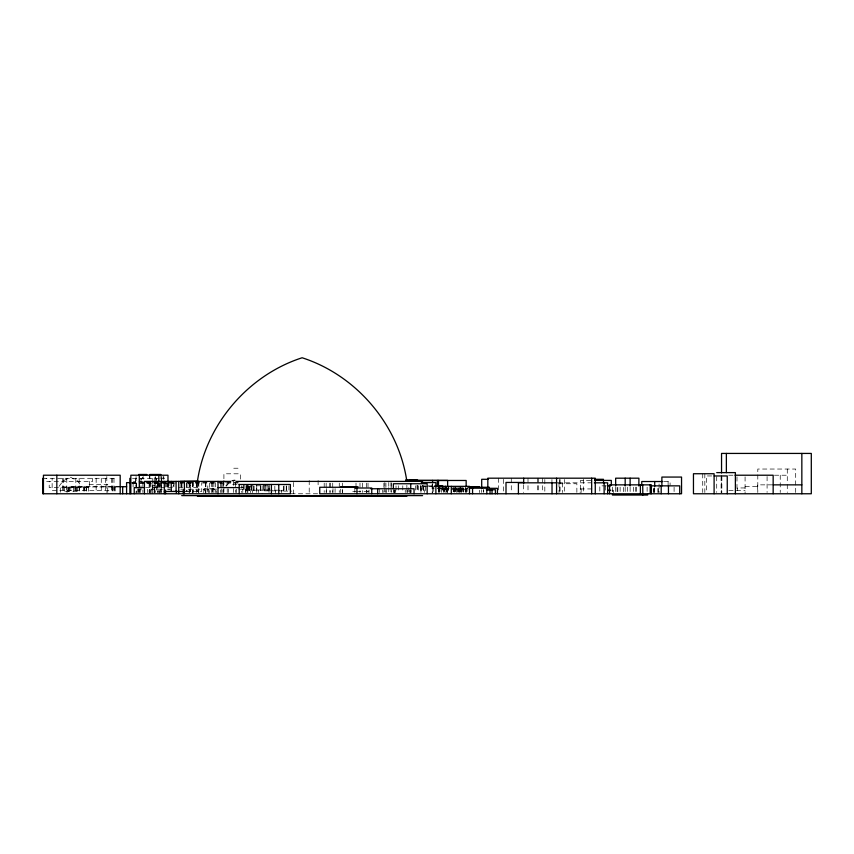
<?xml version="1.0" encoding="UTF-8"?>
<svg xmlns="http://www.w3.org/2000/svg" width="854" height="854" viewBox="0 0 854 854"><rect width="100%" height="100%" fill="white"/><g stroke="black" fill="none" stroke-linecap="round" stroke-linejoin="round"><path stroke-width="0.64" stroke-dasharray="4.27 3.2" d="M59.054 486.321L63.143 480.898L70.359 477.194L77.586 480.898L82.208 487.581M172.903 486.566L174.002 484.677M141.049 479.596L142.853 477.215M233.75 468.227L239.6 468.227M728.697 475.219L733.992 475.219M774.461 475.219L787.281 475.219M711.681 475.956L706.482 475.956L706.482 492.491M42.7 478.304L115.322 478.304M132.498 478.304L164.523 478.304M590.744 480.407L580.528 480.407L580.528 492.544M143.152 481.4L133.715 481.4L133.715 485.104M663.974 481.517L670.091 481.517L670.091 485.189M131.879 482.638L139.789 482.638M141.07 482.638L145.073 482.638M146.376 482.638L174.109 482.638M180.301 482.638L225.424 482.638M226.716 482.638L238.277 482.638M131.559 482.884L173.906 482.884M557.961 482.82L590.936 482.82M164.95 483.001L176.362 483.001M180.205 483.065L217.322 483.065M219.329 483.065L225.787 483.065M226.417 483.065L238.117 483.065M132.05 483.439L162.249 483.439M163.178 483.439L173.789 483.439M132.05 483.556L136.608 483.556M558.815 483.748L576.866 483.748L576.866 492.512M232.694 484.485L237.903 484.485M772.315 484.858L757.626 484.858L757.626 492.544M426.093 485.905L420.937 485.905L420.937 492.448M427.64 485.905L433.8 485.905M606.319 485.851L599.818 485.851L599.818 492.438M428.142 486.342L424.278 486.342L424.278 492.523M429.306 486.342L435.604 486.342M745.083 486.47L757.626 486.47M120.158 486.716L68.598 486.716L68.598 492.459M119.112 486.961L60.314 486.961L60.314 492.63M64.541 487.271L76.401 487.271M145.724 487.581L173.885 487.581M178.603 487.581L198.651 487.581M239.205 487.581L246.379 487.581L246.379 485.52M745.083 487.954L737.482 487.954L737.482 490.666M437.227 488.2L468.248 488.2M213.863 488.317L204.672 488.317L204.672 491.584M66.783 488.819L75.803 488.819M591.886 488.936L580.122 488.936L580.122 492.555M216.735 489.128L207.8 489.128L207.735 492.619L207.8 482.638M162.324 489.182L147.464 489.182L147.464 492.619M167.117 489.182L174.109 489.182M180.728 489.182L216.457 489.182L216.457 492.619M238.832 489.182L252.432 489.182L252.432 492.619M463.274 489.31L442.223 489.31L439.522 488.2L439.522 492.651M453.25 489.737L468.248 489.737M256.691 489.993L270.206 489.993M66.783 490.047L75.803 490.047M245.45 490.175L283.464 490.175M728.868 490.666L745.083 490.666M264.366 490.858L277.774 490.858M278.372 490.858L283.464 490.858M283.464 491.103L291.812 491.103M185.478 491.477L201.736 491.477L201.736 482.659M352.745 491.594L356.043 491.594M356.545 491.594L370.871 491.594M290.915 493.761L318.179 493.761M187.763 482.232L191.456 487.581M156.485 482.478L160.008 487.581M154.83 477.215L156.624 479.596M242.493 487.581L241.65 485.798L241.661 492.427M795.693 492.491L795.693 469.038L757.797 469.038L757.797 492.491M787.281 469.038L787.281 483.161M787.281 484.485L787.281 492.438M780.236 475.219L780.236 492.491M767.084 476.543L767.084 492.438M745.083 476.884L745.083 493.761M736.991 476.884L736.991 490.666M721.854 476.543L721.854 492.438M721.545 475.219L721.545 492.459M721.107 476.543L721.107 492.438M716.709 476.585L716.709 492.438M704.828 473.735L704.828 492.512M702.725 473.735L702.725 492.512M674.094 487.271L674.094 492.459M668.106 481.517L668.106 485.189M659.074 483.972L659.074 492.534M658.413 488.488L658.413 492.438M657.847 488.488L657.847 492.438M654.698 487.645L654.698 492.534M654.591 488.488L654.591 492.438M653.993 488.488L653.993 492.438M653.449 488.488L653.449 492.438M647.119 487.164L647.119 492.438M636.283 487.164L636.241 492.491M635.771 487.164L635.771 492.438M633.348 487.164L633.348 492.438M630.124 487.271L630.124 492.459M627.594 487.164L627.594 492.438M625.181 487.271L625.181 492.459M623.367 487.399L623.367 492.491M620.121 487.164L620.121 492.438M617.826 487.399L617.826 492.491M617.079 487.399L617.079 492.491M615.659 487.271L615.659 492.459M613.375 492.587L613.375 490.239L612.531 490.239L612.531 492.587M612.457 487.164L612.457 492.438M605.326 485.851L605.326 492.438M583.303 479.297L583.303 492.448M581.115 488.936L581.115 492.555M564.654 479.478L564.654 492.459M562.412 482.82L562.412 492.544M560.096 479.478L560.096 492.459M559.68 479.478L559.68 492.459M559.018 482.82L559.018 492.544M551.94 479.478L551.94 482.072M544.82 479.478L544.82 492.459M542.493 478.187L542.493 492.459M538.693 478.187L538.693 492.459M537.433 478.187L537.433 492.459M528.007 478.187L528.007 492.459M523.683 484.677L523.683 492.502M511.279 478.187L511.279 492.459M503.401 479.297L503.401 492.459M498.672 478.187L498.672 492.459M483.716 489.865L483.716 492.459M483.62 489.684L483.62 491.723M481.699 489.812L481.699 492.448M479.34 490.239L479.34 492.587M467.17 487.271L467.17 492.459M466.156 488.445L466.156 492.427M465.985 488.2L465.985 492.651M465.772 488.317L465.772 491.584M465.558 487.645L465.558 492.651M465.238 487.645L465.238 492.651M463.242 487.89L463.242 492.587M463.188 489.737L463.188 491.755M462.142 487.271L462.142 492.459M461.555 489.737L461.555 491.755M461.363 488.2L461.363 492.651M461.096 489.737L461.096 491.755M460.893 487.271L460.893 492.459M460.658 487.645L460.658 492.651M460.541 487.89L460.541 492.587M459.633 492.619L459.633 488.072L432.636 488.072L432.636 492.619M459.377 487.271L459.377 492.459M458.545 487.581L458.545 492.523M458.086 488.072L458.086 492.619M457.723 487.645L457.723 492.651M456.378 488.072L456.378 492.619M455.694 487.271L455.694 492.459M455.097 489.737L455.097 491.755M454.531 487.89L454.531 492.587M454.381 489.737L454.381 491.755M453.794 487.645L453.794 492.534M453.25 489.31L453.25 491.755M448.307 486.342L448.307 492.523M447.624 488.445L447.624 492.427M447.101 492.651L447.101 489.31L445.948 488.2L445.948 492.651M446.621 487.271L446.621 492.459M446.332 487.271L446.332 492.459M445.404 485.787L445.404 492.587M444.283 487.89L444.283 492.587M444.069 487.271L444.069 492.459M443.546 488.072L443.546 492.619M443.173 485.787L443.13 492.587M442.415 485.905L442.415 492.448M442.126 485.264L442.223 492.651M441.443 488.072L441.443 492.619M439.949 487.271L439.949 492.459M439.383 488.445L439.383 492.427M439.02 487.581L439.02 492.523M438.721 488.072L438.721 492.619M438.497 487.687L438.497 492.544M433.747 487.218L433.747 492.448M432.572 484.047L432.572 492.544M432.348 484.453L432.348 492.427M432.113 484.453L432.113 492.427M425.527 486.342L425.527 492.523M423.755 485.787L423.755 492.427M423.669 486.3L423.669 492.512M422.591 485.275L422.591 491.733M421.3 486.3L421.3 492.512M420.744 486.246L420.744 492.512M420.296 485.264L420.296 492.544M418.599 485.787L418.599 492.427M417.51 485.264L417.51 492.544M416.987 485.264L416.987 492.544M415.556 485.787L415.556 492.427M410.955 490.121L410.955 492.544M410.859 490.015L410.859 492.512M410.731 490.004L410.731 492.512M409.578 490.004L409.578 492.512M408.81 487.687L408.81 492.544M407.241 490.025L407.241 492.512M407.016 490.004L407.016 492.512M406.867 485.275L406.931 492.427M405.255 490.047L405.255 492.523M402.789 485.787L402.789 492.427M398.295 485.787L398.295 492.427M396.021 485.787L396.021 492.427M395.701 490.004L395.701 492.512M394.847 489.769L394.847 492.427M394.623 490.004L394.623 492.512M394.142 490.004L394.142 492.512M393.384 490.004L393.384 492.512M391.196 483.129L391.196 492.427M391.025 482.531L391.025 486.278M391.025 487.527L391.025 492.512M388.773 482.531L388.773 486.278M388.773 487.527L388.773 492.512M386.136 488.755L386.136 492.512M385.933 483.129L385.933 492.427M384.834 482.531L384.834 486.278M384.834 487.527L384.834 492.512M383.884 483.129L383.884 492.427M382.709 490.004L382.709 492.512M379.72 488.755L379.72 492.512M369.035 490.004L369.035 492.512M368.01 483.129L368.01 492.427M366.515 483.129L366.515 492.427M366.334 490.004L366.334 492.512M362.395 483.129L362.395 492.427M359.993 483.129L359.993 492.427M356.011 483.129L356.011 485.787M354.837 488.008L354.837 492.609M342.667 483.129L342.667 492.427M342.401 489.15L342.401 492.609M340.725 489.15L340.725 492.609M339.262 483.129L339.262 492.427M335.078 488.563L335.078 492.459M332.985 488.563L332.985 492.459M332.729 483.129L332.729 492.427M330.167 483.129L330.167 492.427M329.868 483.129L329.868 492.427M326.516 488.563L326.516 492.459M326.153 483.129L326.153 492.427M324.2 483.129L324.2 492.427M318.115 480.471L318.115 487.111M309.212 480.471L309.212 493.761M293.648 482.446L293.648 493.761M288.94 485.787L288.94 492.427M286.613 486.214L286.613 492.502M286.239 485.787L286.239 492.427M284.04 485.787L284.04 492.427M283.485 486.214L283.464 492.566M281.329 490.175L281.329 492.566M275.511 490.175L275.511 493.761M274.839 486.214L274.839 492.502M269.554 485.382L269.554 492.566M269.021 492.427L269.021 485.787L250.478 485.787L250.51 492.566M268.53 485.809L268.53 492.438M267.078 485.809L267.078 492.438M265.295 485.232L265.295 492.502M264.206 485.787L264.206 492.427M263.555 485.232L263.523 492.502M262.114 485.809L262.114 493.761M260.651 486.214L260.651 492.502M260.427 485.809L260.427 492.438M258.335 490.175L258.335 492.566M256.755 485.232L256.755 492.566L256.67 486.214M254.108 486.214L254.108 492.502M253.35 486.214L253.35 492.502M251.898 485.809L251.898 492.438M251.759 486.214L251.759 492.502M251.129 485.787L251.129 492.427M249.646 486.214L249.646 492.502M249.026 486.214L249.026 492.502M248.514 485.446L248.514 492.577M247.799 489.182L247.799 492.566L247.756 485.446M247.511 485.809L247.511 492.438M247.233 485.787L247.233 492.427M246.646 485.809L246.646 493.761M245.995 489.182L245.995 492.566M245.973 485.787L245.973 492.427M245.45 489.182L245.45 492.566M244.159 485.104L244.159 492.523M243.411 485.104L243.411 492.523M242.792 489.182L242.792 492.619M240.348 479.115L240.348 473.799L223.908 473.799L223.908 479.115M236.366 489.182L236.366 492.619M235.49 482.425L235.49 492.438M233.43 481.154L233.43 492.502M228.349 488.819L228.349 492.523M227.228 488.712L227.228 492.502M223.908 480.45L223.908 492.427M223.31 482.019L223.31 492.459M222.926 482.414L222.926 492.502M221.741 482.638L221.741 487.581M221.741 488.819L221.741 492.523M220.513 482.414L220.513 492.502M215.347 482.638L215.347 492.523M213.863 482.638L213.863 492.598M212.742 488.317L212.742 491.584M212.614 482.638L212.614 492.523M211.568 482.414L211.568 492.502M209.7 483.065L209.7 492.598M208.675 489.182L208.675 492.619M205.825 482.638L205.825 492.523M205.75 482.414L205.75 493.761M203.775 489.182L203.775 492.619M198.811 482.414L198.811 492.502M198.651 481.154L198.651 492.523M197.413 482.691L197.413 491.733M196.911 482.659L196.911 491.477M196.292 482.414L196.292 492.502M193.271 482.019L193.271 492.459M192.844 482.435L192.844 492.523M192.588 482.638L192.588 493.761M190.346 482.659L190.346 491.477M190.186 487.581L190.186 492.523M189.31 482.414L189.31 492.502M189.14 482.414L189.14 492.502M187.037 482.659L187.037 491.477M186.439 482.659L186.439 491.477M181.977 482.638L181.977 488.819M181.688 482.691L181.688 489.15M181.55 482.638L181.55 488.819M180.877 482.638L180.877 490.047M173.896 482.638L173.906 490.132M169.007 481.4L169.007 490.047M168.526 482.638L168.526 490.047M167.939 482.638L167.939 490.047M167.373 483.001L167.373 488.595M166.487 482.638L166.487 487.581M165.527 482.638L165.527 488.819M163.819 476.543L163.819 479.19M163.125 476.543L163.125 479.19M161.652 476.543L161.652 481.837M161.652 483.161L161.652 492.438M161.203 478.304L161.203 493.761M160.915 474.472L160.915 492.47M160.157 482.638L160.157 492.523M159.388 483.161L159.388 493.761M158.823 483.161L158.823 492.523M158.001 483.161L158.001 492.438M157.68 483.46L157.68 492.47M157.147 485.723L157.147 491.808M156.293 478.304L156.293 492.47M155.289 476.543L155.289 481.837M155.289 483.161L155.289 492.438M154.734 493.014L154.734 485.723L152.813 485.723L152.813 493.014M154.2 478.304L154.2 492.47M154.158 481.4L154.158 492.523M152.258 478.304L152.258 493.761M152.119 482.446L152.119 490.612M151.863 489.182L151.863 492.619M150.453 482.638L150.453 493.761M149.845 474.472L149.845 492.47M149.728 474.472L149.728 492.47M149.108 482.638L149.108 492.523M143.152 476.543L143.152 479.19M142.874 482.446L142.874 492.502M140.995 478.304L140.995 493.761M140.462 488.819L140.462 492.523M139.309 488.819L139.309 492.523M139.063 488.819L139.063 492.523M138.658 488.616L138.658 492.47M137.772 488.819L137.772 492.523M136.608 483.439L136.608 492.48M136.064 476.543L136.064 493.761M135.434 478.304L135.434 486.033M133.107 482.638L133.107 487.388M115.13 486.716L115.13 492.587M114.746 486.716L114.746 492.587M113.977 478.304L113.977 492.47M113.038 486.716L113.038 492.587M112.589 478.304L112.579 492.587M112.205 486.716L112.205 492.63M111.5 478.304L111.5 490.666L52.137 490.666L52.137 478.304M107.753 492.427L107.753 484.421L88.346 484.421L88.346 492.427M106.814 476.543L106.814 492.438M105.469 478.304L105.469 490.666M101.274 478.304L101.274 490.666M96.139 478.304L96.139 492.47M92.638 478.304L92.638 481.4L46.191 481.4L46.191 478.304M89.627 481.4L89.627 487.581L49.201 487.581L49.201 481.4M86.521 486.716L86.521 492.587M86.147 486.716L86.147 492.587M84.439 486.716L84.439 492.587M84.151 486.716L84.151 493.761M83.703 486.716L83.703 492.587M79.475 486.716L79.475 492.587M79.144 478.304L79.144 491.285L63.388 491.285L63.388 478.304M77.554 486.716L77.554 492.587M76.401 486.716L76.401 492.459M75.803 478.304L75.803 492.523M73.38 486.961L73.38 492.459M69.11 486.716L69.11 492.587M67.028 491.285L67.028 492.523M66.783 478.304L66.783 491.285M64.541 486.961L64.541 492.459M62.363 478.304L62.363 490.666"/><path stroke-width="1.28" d="M197.413 481.4C205.675 424.844 247.767 375.29 302.135 357.762C356.513 375.29 398.604 424.844 406.867 481.4M226.267 485.798L228.755 482.766M232.085 480.706L234.914 480.364M716.709 472.614L735.379 472.614L735.379 493.761M138.658 474.472L146.909 474.472M149.792 474.472L160.915 474.472M735.006 475.219L773.158 475.219L773.158 493.761M714.179 475.956L727.256 475.956L727.256 493.761M488.082 479.297L481.699 479.297L481.699 488.499M594.672 479.297L603.522 479.297M405.575 480.033L417.595 480.033M408.81 480.407L447.624 480.407L447.624 485.787M594.576 480.407L611.304 480.407L611.304 485.264M405.543 480.471L466.156 480.471L466.156 485.787M198.117 481.154L180.205 481.4M230.74 481.4L144.433 481.4L144.433 493.761M235.982 481.4L422.591 481.4M662.747 481.517L641.76 481.517L641.76 485.189M421.3 482.574L435.882 482.574L435.882 493.761M523.683 482.446L506.006 482.446L506.006 493.761M130.555 482.638L126.595 482.638L126.595 493.761M557.075 482.82L518.41 482.82L518.41 493.761M594.341 482.82L607.642 482.82L607.642 493.761M239.099 484.485L290.381 484.485L290.381 493.761L42.7 493.761L42.7 478.304M773.158 484.858L801.842 484.858M434.985 485.905L442.415 485.905M607.525 485.851L610.557 485.851M650.577 485.851L679.72 485.851L679.72 493.761M434.569 486.342L469.497 486.342L469.497 493.761M119.859 486.716L126.659 486.716M340.725 486.833L358.125 486.833M469.316 486.716L479.34 486.716M468.793 487.271L489.342 487.271L489.342 489.865M144.572 487.581L134.238 487.581L134.238 493.761M218.005 487.581L239.205 487.581M469.412 487.645L472.561 487.645L472.561 493.761M354.837 488.008L371.746 488.008L371.746 493.761M472.198 488.2L486.812 488.2L486.812 493.761M489.342 488.317L497.434 488.317L497.434 493.761M370.721 488.755L414.051 488.755L414.051 493.761M486.812 489.684L490.036 489.684L490.036 493.761M486.3 489.737L495.405 489.737L495.405 493.761M607.792 490.239L610.791 490.239M164.288 491.477L185.137 491.477M181.688 495.619L422.591 495.619M197.413 496.238L406.867 496.238M801.842 453.431L801.842 493.761M726.37 453.431L726.37 472.657M721.545 472.945L721.545 453.431L811.3 453.431L811.3 493.761L693.459 493.761L693.459 473.735L714.104 473.735L714.104 493.761M668.458 485.851L668.458 493.761M661.882 486.054L661.882 477.066L681.545 477.066L681.545 493.761L319.748 493.761L319.748 487.271L356.951 487.271L356.951 493.761M661.188 485.851L661.188 493.761M654.698 481.517L654.698 486.417M651.389 493.761L651.389 484.858L609.564 484.858L609.564 493.761M650.214 484.858L650.214 493.761M647.642 493.761L647.642 495.032L612.457 495.032L612.457 493.761M642.838 495.032L642.71 484.858M640.383 484.858L640.383 493.761M638.845 485.969L638.909 478.187L615.659 478.187L615.659 485.969M630.124 478.187L630.124 485.969M625.181 478.187L625.181 485.969M604.13 482.82L604.13 493.761M603.522 480.407L603.522 482.841M595.27 493.761L595.27 478.187L487.826 478.187L487.826 488.563M591.662 478.187L591.662 493.761M556.573 478.187L556.573 493.761M552.026 482.82L552.026 493.761M523.683 478.187L523.683 483.375M492.032 489.737L492.032 493.761M470.938 487.271L470.938 488.317M451.296 486.342L451.296 493.761M438.497 480.407L438.497 486.481M437.397 480.407L437.397 486.481M432.572 480.407L432.572 482.841M427.149 493.761L427.149 483.748L393.384 483.748L393.384 488.755M410.731 483.748L410.731 488.755M377.692 488.755L377.692 493.761M355.979 487.271L355.979 488.008M278.767 484.485L278.767 493.761M271.401 484.485L271.401 493.761M239.205 484.485L239.205 493.761M218.005 481.4L218.005 493.761M184.4 481.4L184.4 493.761M183.813 490.047L183.813 493.761M183.247 490.047L183.247 493.761M178.732 481.4L178.732 493.761M176.383 490.591L176.383 493.014M176.084 481.4L176.084 491.477M171.238 481.4L171.238 491.477M167.982 481.837L167.982 475.219L130.833 475.219L130.833 493.761M165.527 490.047L165.527 493.761M164.288 481.4L164.288 493.761M158.823 475.219L158.823 482.638M139.309 475.219L139.309 487.581M129.861 478.304L129.861 493.761M122.677 486.716L122.677 493.761M120.19 493.761L120.19 475.219L43.447 475.219L43.447 493.761M56.823 475.219L56.823 493.761"/></g></svg>
